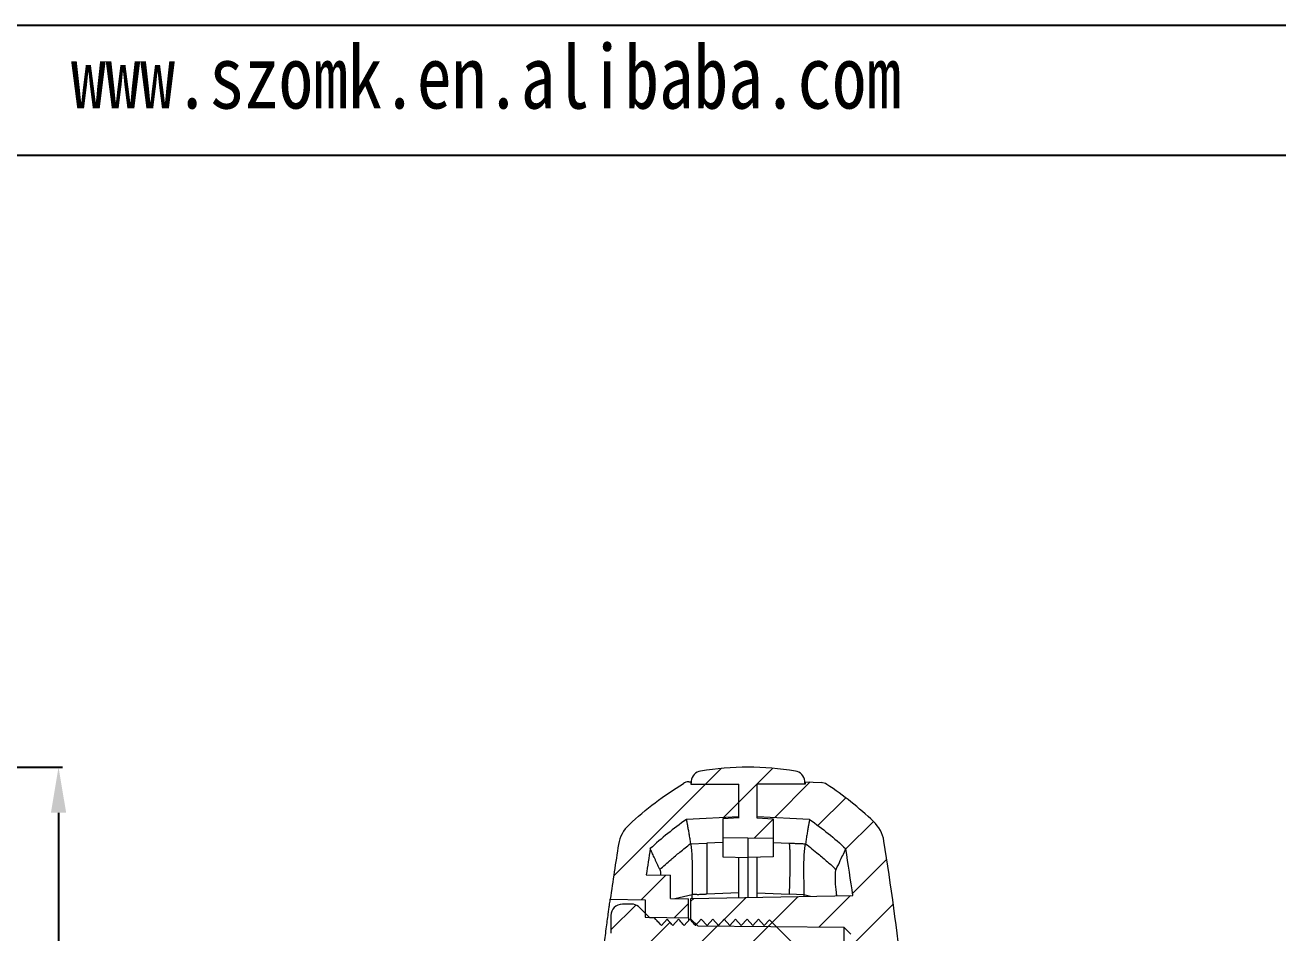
# Model space of a CAD drawing. Header units: inches. Extents: x 1127 to 2406, y 573 to 922.
# Drawn here: x 1300.5 to 1355.4, y 772.2 to 812 of the extents above; entities that cross this region are included whole.
import ezdxf

# ---------------------------------------------------------------- set-up
doc = ezdxf.new("R2010")
doc.units = ezdxf.units.IN
doc.layers.add('文字', color=81, linetype='Continuous')
doc.styles.get("Standard").update_dxf_attribs({"font": 'txt', "bigfont": 'gbcbig.shx'})
doc.styles.add('宋体', font='', dxfattribs={"width": 0.8, "height": 3.5})
doc.styles.get('宋体').set_extended_font_data('SimSun')
doc.dimstyles.new('2.5', dxfattribs={"dimtxt": 2.5, "dimasz": 2, "dimexe": 0.18, "dimexo": 0.0625, "dimgap": 0.09, "dimtad": 0, "dimtih": 1, "dimtoh": 1, "dimzin": 0, "dimdsep": 46, "dimtxsty": 'Standard', "dimcen": 2, "dimadec": 0, "dimazin": 0, "dimtfac": 1, "dimtofl": 0, "dimtmove": 0, "dimatfit": 3, "dimfxl": 1, "dimtolj": 1, "dimtzin": 0, "dimarcsym": 0})
pattern_1 = [(45, (0, -6.05), (-1.122532, 1.122532), [])]

# ---------------------------------------------------------------- blocks, each defined once
blk = doc.blocks.new('*D117')
at = {"color": 0, "lineweight": -2}
for p, q in [((1268.378, 779.47), (1302.181, 779.47)), ((1302.001, 777.47), (1302.001, 744.785)), ((1302.001, 709.42), (1302.001, 742.105)), ((1268.378, 707.42), (1302.181, 707.42))]:
    blk.add_line(p, q, dxfattribs=at)
at = {"color": 0}
for points in [[(1301.668, 777.47), (1302.335, 777.47), (1302.001, 779.47)], [(1301.668, 709.42), (1302.335, 709.42), (1302.001, 707.42)]]:
    blk.add_solid(points, dxfattribs=at)
at = {"layer": 'Defpoints', "color": 0}
for p in [(1268.315, 779.47), (1302.001, 779.47), (1268.315, 707.42)]:
    blk.add_point(p, dxfattribs=at)
at = {"color": 0, "insert": (1302.001, 743.445), "char_height": 2.5, "attachment_point": 5}
blk.add_mtext('\\A1;72.05', dxfattribs=at)

msp = doc.modelspace()

# ---------------------------------------------------------------- hatches: boundary and pattern name
at = {"linetype": 'Continuous', "lineweight": 0}
h = msp.add_hatch(dxfattribs=at)
h.set_pattern_fill('ANSI31', color=4, scale=0.5, style=0)
h.set_pattern_definition(pattern_1)
edge = h.paths.add_edge_path(flags=0)
edge.add_line((1333.285, 777.213), (1332.585, 777.25))
edge.add_line((1332.585, 777.25), (1332.585, 778.72))
edge.add_line((1332.585, 778.72), (1334.686, 778.72))
edge.add_arc((1284.713, 773.453), 50.25, 6.0169, 6.1729)
edge.add_arc((1334.175, 778.802), 0.5, 6.1729, 80.3636)
edge.add_arc((1332.185, 767.083), 12.387, 80.3636, 99.6364)
edge.add_arc((1330.195, 778.802), 0.5, 99.6364, 173.8271)
edge.add_arc((1379.657, 773.453), 50.25, 173.8271, 173.9831)
edge.add_line((1329.683, 778.72), (1331.785, 778.72))
edge.add_line((1331.785, 778.72), (1331.785, 777.25))
edge.add_line((1331.785, 777.25), (1331.085, 777.213))
edge.add_line((1331.085, 777.213), (1331.085, 776.375))
edge.add_line((1331.085, 776.375), (1332.185, 776.356))
edge.add_line((1332.185, 776.356), (1333.285, 776.375))
edge.add_line((1333.285, 776.375), (1333.285, 777.213))
h = msp.add_hatch(dxfattribs=at)
h.set_pattern_fill('ANSI31', color=4, scale=0.5, style=0)
h.set_pattern_definition(pattern_1)
edge = h.paths.add_edge_path(flags=0)
edge.add_arc((1474.685, 752.72), 148.6, 171.02581, 171.47351, ccw=False)
edge.add_spline(control_points=[(1327.904, 775.9), (1328.161, 776.139), (1328.674, 776.582), (1329.218, 776.986), (1329.486, 777.17)], knot_values=[0.116303, 0.116303, 0.116303, 0.116303, 0.514225, 0.883671, 0.883671, 0.883671, 0.883671], weights=[1, 1, 1, 1, 1], degree=3, periodic=0)
edge.add_line((1329.486, 777.17), (1331.785, 777.291))
edge.add_line((1331.785, 777.291), (1331.785, 778.72))
edge.add_line((1331.785, 778.72), (1329.683, 778.72))
edge.add_line((1329.683, 778.72), (1329.683, 778.833))
edge.add_line((1329.683, 778.833), (1329.591, 778.828))
edge.add_arc((1329.617, 778.329), 0.5, 93, 121.5615)
edge.add_spline(control_points=[(1329.355, 778.755), (1329.347, 778.75), (1328.982, 778.525), (1328.279, 778.05), (1327.509, 777.431), (1327.086, 777.051), (1326.978, 776.95)], knot_values=[0.085366, 0.085366, 0.085366, 0.085366, 0.093287, 0.441905, 0.791159, 0.91461, 0.91461, 0.91461, 0.91461], weights=[1, 1, 1, 1, 1, 1, 1], degree=3, periodic=0)
edge.add_arc((1327.997, 775.85), 1.5, 132.8315, 171.039)
edge.add_arc((1474.685, 752.72), 150, 171.03915, 171.96544)
edge.add_line((1326.157, 773.686), (1327.685, 773.659))
edge.add_line((1327.685, 773.659), (1327.685, 772.903))
edge.add_line((1327.685, 772.903), (1329.585, 772.87))
edge.add_line((1329.585, 772.87), (1329.585, 773.706))
edge.add_line((1329.585, 773.706), (1328.785, 773.72))
edge.add_line((1328.785, 773.72), (1328.785, 774.734))
edge.add_line((1328.785, 774.734), (1327.727, 774.752))
h = msp.add_hatch(dxfattribs=at)
h.set_pattern_fill('ANSI31', color=4, scale=0.5, style=0)
h.set_pattern_definition(pattern_1)
edge = h.paths.add_edge_path(flags=0)
edge.add_line((1336.685, 772.156), (1336.685, 771.284))
edge.add_line((1336.685, 771.284), (1336.385, 770.978))
edge.add_line((1336.385, 770.978), (1329.987, 770.923))
edge.add_line((1329.987, 770.923), (1329.685, 770.62))
edge.add_line((1329.685, 770.62), (1329.685, 769.72))
edge.add_line((1329.685, 769.72), (1335.885, 769.612))
edge.add_line((1335.885, 769.612), (1335.885, 723.528))
edge.add_line((1335.885, 723.528), (1329.685, 723.42))
edge.add_line((1329.685, 723.42), (1329.685, 722.52))
edge.add_line((1329.685, 722.52), (1329.987, 722.217))
edge.add_line((1329.987, 722.217), (1336.385, 722.162))
edge.add_line((1336.385, 722.162), (1336.685, 721.856))
edge.add_line((1336.685, 721.856), (1336.685, 720.984))
edge.add_line((1336.685, 720.984), (1336.385, 720.678))
edge.add_line((1336.385, 720.678), (1329.987, 720.623))
edge.add_line((1329.987, 720.623), (1329.685, 720.32))
edge.add_line((1329.685, 720.32), (1329.685, 719.42))
edge.add_line((1329.685, 719.42), (1336.776, 719.296))
edge.add_arc((1189.685, 740.42), 148.6, 351.02609, 351.82761, ccw=False)
edge.add_spline(control_points=[(1336.466, 717.241), (1335.992, 716.799), (1335.445, 716.357), (1334.867, 715.958), (1334.822, 715.928)], knot_values=[0.027006, 0.027006, 0.027006, 0.027006, 0.900421, 0.972968, 0.972968, 0.972968, 0.972968], weights=[1, 1, 1, 1, 1], degree=3, periodic=0)
edge.add_arc((1284.713, 719.687), 50.25, 353.4024, 355.7095, ccw=False)
edge.add_line((1334.63, 713.914), (1336.787, 714.027))
edge.add_arc((1336.76, 714.526), 0.5, 273, 339.4301)
edge.add_arc((1243.052, 749.693), 100.59, 339.43005, 340.85502)
edge.add_arc((1336.661, 717.195), 1.5, 340.855, 351.0205)
edge.add_arc((1189.685, 740.42), 150.3, 351.02056, 353.26251)
edge.add_arc((1338.748, 722.81), 0.2, 353.2625, 447)
edge.add_line((1338.759, 723.01), (1337.585, 723.071))
edge.add_line((1337.585, 723.071), (1337.585, 770.069))
edge.add_line((1337.585, 770.069), (1338.759, 770.13))
edge.add_arc((1338.748, 770.33), 0.2, 273, 366.7375)
edge.add_arc((1189.685, 752.72), 150.3, 6.73749, 9.00035)
edge.add_arc((1336.653, 775.998), 1.5, 9.0004, 46.731)
edge.add_spline(control_points=[(1337.681, 777.091), (1337.05, 777.684), (1336.366, 778.228), (1335.641, 778.71), (1335.636, 778.713)], knot_values=[0.021967, 0.021967, 0.021967, 0.021967, 0.972033, 0.977994, 0.977994, 0.977994, 0.977994], weights=[1, 1, 1, 1, 1], degree=3, periodic=0)
edge.add_arc((1335.36, 778.297), 0.5, 56.3919, 87)
edge.add_line((1335.386, 778.796), (1334.686, 778.833))
edge.add_line((1334.686, 778.833), (1334.686, 778.72))
edge.add_line((1334.686, 778.72), (1332.585, 778.72))
edge.add_line((1332.585, 778.72), (1332.585, 777.291))
edge.add_line((1332.585, 777.291), (1334.883, 777.17))
edge.add_spline(control_points=[(1334.883, 777.17), (1335.441, 776.786), (1335.97, 776.361), (1336.466, 775.899)], knot_values=[0.027947, 0.027947, 0.027947, 0.027947, 0.972057, 0.972057, 0.972057, 0.972057], weights=[1, 1, 1, 1], degree=3, periodic=0)
edge.add_arc((1189.685, 752.72), 148.6, 8.17239, 8.97391, ccw=False)
edge.add_line((1336.776, 773.844), (1329.685, 773.72))
edge.add_line((1329.685, 773.72), (1329.685, 772.82))
edge.add_line((1329.685, 772.82), (1329.987, 772.517))
edge.add_line((1329.987, 772.517), (1336.385, 772.462))
edge.add_line((1336.385, 772.462), (1336.685, 772.156))
h = msp.add_hatch(dxfattribs=at)
h.set_pattern_fill('ANSI31', color=4, scale=0.5, style=0)
h.set_pattern_definition(pattern_1)
edge = h.paths.add_edge_path(flags=0)
edge.add_line((1327.185, 772.198), (1327.185, 771.243))
edge.add_line((1327.185, 771.243), (1326.185, 771.243))
edge.add_line((1326.185, 771.243), (1326.185, 770.47))
edge.add_arc((1326.685, 770.47), 0.5, 180, 270)
edge.add_line((1326.685, 769.97), (1327.085, 769.97))
edge.add_arc((1327.085, 770.47), 0.5, 270, 306.8699)
edge.add_line((1327.385, 770.07), (1327.731, 770.416))
edge.add_line((1327.731, 770.416), (1327.691, 770.416))
edge.add_line((1327.691, 770.416), (1327.892, 770.634))
edge.add_line((1327.892, 770.634), (1328.142, 770.907))
edge.add_line((1328.142, 770.907), (1328.392, 770.634))
edge.add_line((1328.392, 770.634), (1328.642, 770.907))
edge.add_line((1328.642, 770.907), (1328.892, 770.634))
edge.add_line((1328.892, 770.634), (1329.142, 770.907))
edge.add_line((1329.142, 770.907), (1329.392, 770.634))
edge.add_line((1329.392, 770.634), (1329.642, 770.907))
edge.add_line((1329.642, 770.907), (1329.892, 770.634))
edge.add_line((1329.892, 770.634), (1330.142, 770.907))
edge.add_line((1330.142, 770.907), (1330.392, 770.634))
edge.add_line((1330.392, 770.634), (1330.642, 770.907))
edge.add_line((1330.642, 770.907), (1330.892, 770.634))
edge.add_line((1330.892, 770.634), (1331.142, 770.907))
edge.add_line((1331.142, 770.907), (1331.392, 770.634))
edge.add_line((1331.392, 770.634), (1331.642, 770.907))
edge.add_line((1331.642, 770.907), (1331.892, 770.634))
edge.add_line((1331.892, 770.634), (1332.142, 770.907))
edge.add_line((1332.142, 770.907), (1332.392, 770.634))
edge.add_line((1332.392, 770.634), (1332.642, 770.907))
edge.add_line((1332.642, 770.907), (1332.892, 770.634))
edge.add_line((1332.892, 770.634), (1333.142, 770.907))
edge.add_line((1333.142, 770.907), (1333.252, 770.787))
edge.add_line((1333.252, 770.787), (1334.185, 771.72))
edge.add_line((1334.185, 771.72), (1333.121, 772.784))
edge.add_line((1333.121, 772.784), (1332.892, 772.533))
edge.add_line((1332.892, 772.533), (1332.642, 772.806))
edge.add_line((1332.642, 772.806), (1332.392, 772.533))
edge.add_line((1332.392, 772.533), (1332.142, 772.806))
edge.add_line((1332.142, 772.806), (1331.892, 772.533))
edge.add_line((1331.892, 772.533), (1331.642, 772.806))
edge.add_line((1331.642, 772.806), (1331.392, 772.533))
edge.add_line((1331.392, 772.533), (1331.142, 772.806))
edge.add_line((1331.142, 772.806), (1330.892, 772.533))
edge.add_line((1330.892, 772.533), (1330.642, 772.806))
edge.add_line((1330.642, 772.806), (1330.392, 772.533))
edge.add_line((1330.392, 772.533), (1330.142, 772.806))
edge.add_line((1330.142, 772.806), (1329.892, 772.533))
edge.add_line((1329.892, 772.533), (1329.642, 772.806))
edge.add_line((1329.642, 772.806), (1329.392, 772.533))
edge.add_line((1329.392, 772.533), (1329.142, 772.806))
edge.add_line((1329.142, 772.806), (1328.892, 772.533))
edge.add_line((1328.892, 772.533), (1328.642, 772.806))
edge.add_line((1328.642, 772.806), (1328.392, 772.533))
edge.add_line((1328.392, 772.533), (1328.142, 772.806))
edge.add_line((1328.142, 772.806), (1328.083, 772.87))
edge.add_line((1328.083, 772.87), (1327.885, 772.87))
edge.add_line((1327.885, 772.87), (1327.385, 773.37))
edge.add_arc((1327.085, 772.97), 0.5, 53.1301, 90)
edge.add_line((1327.085, 773.47), (1326.685, 773.47))
edge.add_arc((1326.685, 772.97), 0.5, 90, 180)
edge.add_line((1326.185, 772.97), (1326.185, 772.198))
edge.add_line((1326.185, 772.198), (1327.185, 772.198))

# ---------------------------------------------------------------- linework, layer by layer
for p, q in [((1127.067, 811.959), (1465.086, 811.959)), ((1135.814, 806.269), (1459.395, 806.269))]:
    msp.add_line(p, q)
at = {"color": 7, "linetype": 'Continuous', "lineweight": 15}
for p, q in [((1329.591, 778.828), (1329.683, 778.833)), ((1329.683, 778.833), (1329.683, 778.72)), ((1329.683, 778.72), (1331.785, 778.72)), ((1331.785, 777.291), (1331.785, 778.72)), ((1331.785, 777.25), (1331.785, 778.72)), ((1332.585, 777.291), (1332.585, 778.72)), ((1334.686, 778.72), (1332.585, 778.72)), ((1332.585, 777.25), (1332.585, 778.72)), ((1334.686, 778.833), (1334.686, 778.72)), ((1334.686, 778.833), (1335.386, 778.796)), ((1331.785, 777.291), (1329.486, 777.17)), ((1331.785, 777.25), (1331.085, 777.213)), ((1331.785, 777.237), (1331.785, 777.291)), ((1334.883, 777.17), (1332.585, 777.291)), ((1332.585, 777.237), (1332.585, 777.291)), ((1332.585, 777.25), (1333.285, 777.213)), ((1331.085, 777.213), (1331.085, 776.375)), ((1333.285, 777.213), (1333.285, 776.375)), ((1329.671, 776.11), (1330.385, 776.145)), ((1332.185, 776.356), (1331.085, 776.375)), ((1332.185, 776.356), (1333.285, 776.375)), ((1332.185, 776.356), (1332.185, 775.516)), ((1331.085, 775.539), (1332.185, 775.516)), ((1333.285, 775.539), (1332.185, 775.516)), ((1332.185, 775.516), (1332.185, 773.764)), ((1327.727, 774.752), (1328.785, 774.734)), ((1328.785, 773.72), (1328.785, 774.734)), ((1331.785, 773.966), (1330.385, 773.903)), ((1331.785, 773.757), (1331.785, 773.966)), ((1332.585, 773.967), (1333.985, 773.903)), ((1332.585, 773.771), (1332.585, 773.967)), ((1326.157, 773.686), (1327.685, 773.659)), ((1327.085, 773.47), (1326.685, 773.47)), ((1327.685, 773.659), (1327.685, 772.903)), ((1328.785, 773.72), (1329.585, 773.706)), ((1329.585, 772.87), (1329.585, 773.706)), ((1329.685, 773.72), (1336.776, 773.844)), ((1329.685, 772.82), (1329.685, 773.72)), ((1329.736, 773.721), (1329.739, 773.899)), ((1334.631, 773.875), (1333.985, 773.903)), ((1334.631, 773.875), (1334.632, 773.806)), ((1326.185, 772.97), (1326.185, 772.198)), ((1327.885, 772.87), (1327.385, 773.37)), ((1327.685, 772.903), (1329.585, 772.87)), ((1328.083, 772.87), (1327.885, 772.87)), ((1328.083, 772.87), (1328.142, 772.806)), ((1328.083, 772.87), (1328.089, 772.858)), ((1328.148, 772.803), (1328.089, 772.867)), ((1328.142, 772.806), (1328.392, 772.533)), ((1328.392, 772.533), (1328.642, 772.806)), ((1328.642, 772.806), (1328.892, 772.533)), ((1328.648, 772.794), (1328.642, 772.806)), ((1328.892, 772.533), (1329.142, 772.806)), ((1329.142, 772.806), (1329.392, 772.533)), ((1329.148, 772.794), (1329.142, 772.806)), ((1329.392, 772.533), (1329.642, 772.806)), ((1329.642, 772.806), (1329.892, 772.533)), ((1329.648, 772.794), (1329.642, 772.806)), ((1329.685, 772.82), (1329.987, 772.517)), ((1329.685, 772.767), (1329.685, 772.82)), ((1329.892, 772.533), (1330.142, 772.806)), ((1329.987, 772.517), (1336.385, 772.462)), ((1330.142, 772.806), (1330.392, 772.533)), ((1330.392, 772.533), (1330.642, 772.806)), ((1330.642, 772.806), (1330.892, 772.533)), ((1330.892, 772.533), (1331.142, 772.806)), ((1331.142, 772.806), (1331.392, 772.533)), ((1331.392, 772.533), (1331.642, 772.806)), ((1331.642, 772.806), (1331.892, 772.533)), ((1331.892, 772.533), (1332.142, 772.806)), ((1332.142, 772.806), (1332.392, 772.533)), ((1332.392, 772.533), (1332.642, 772.806)), ((1332.642, 772.806), (1332.892, 772.533)), ((1332.892, 772.533), (1333.121, 772.784)), ((1334.185, 771.72), (1333.121, 772.784)), ((1336.385, 772.462), (1336.685, 772.156)), ((1336.385, 772.462), (1336.385, 770.978))]:
    msp.add_line(p, q, dxfattribs=at)
at = {"color": 8, "linetype": 'Continuous', "lineweight": 15}
for p, q in [((1331.085, 776.175), (1330.385, 776.145)), ((1333.285, 776.175), (1333.985, 776.145)), ((1328.981, 773.717), (1329.739, 773.899)), ((1334.915, 773.811), (1334.631, 773.875)), ((1328.148, 772.794), (1328.142, 772.806))]:
    msp.add_line(p, q, dxfattribs=at)
at = {"color": 7, "linetype": 'Continuous', "lineweight": 15}
for centre, radius, start, end in [((1332.185, 767.083), 12.387, 80.3636, 99.6364), ((1330.195, 778.802), 0.5, 99.6364, 173.8271), ((1334.175, 778.802), 0.5, 6.1729, 80.3636), ((1329.617, 778.329), 0.5, 93, 121.5615), ((1379.657, 773.453), 50.25, 173.8271, 173.9831), ((1284.713, 773.453), 50.25, 6.0169, 6.1729), ((1335.36, 778.297), 0.5, 56.3919, 87), ((1327.997, 775.85), 1.5, 132.8315, 171.039), ((1336.653, 775.998), 1.5, 9.0004, 46.731), ((1189.685, 752.72), 150.3, 6.73749, 9.00035), ((1474.685, 752.72), 150, 171.03915, 171.96544), ((1474.685, 752.72), 148.6, 171.02581, 171.47351), ((1189.685, 752.72), 148.6, 8.17239, 8.97391), ((1326.685, 772.97), 0.5, 90, 180), ((1327.085, 772.97), 0.5, 53.1301, 90)]:
    msp.add_arc(centre, radius, start, end, dxfattribs=at)
for points in [[(1326.978, 776.95), (1327.708, 777.628), (1328.506, 778.233), (1329.355, 778.755)], [(1337.681, 777.091), (1337.046, 777.688), (1336.362, 778.231), (1335.636, 778.713)], [(1329.486, 777.17), (1328.929, 776.787), (1328.399, 776.361), (1327.904, 775.9)], [(1334.883, 777.17), (1335.441, 776.786), (1335.97, 776.361), (1336.466, 775.899)], [(1331.085, 776.375), (1331.085, 776.375), (1331.085, 776.095), (1331.085, 775.539)], [(1329.668, 776.124), (1329.669, 776.119), (1329.67, 776.115), (1329.671, 776.11)], [(1334.699, 776.112), (1334.7, 776.114), (1334.701, 776.116), (1334.701, 776.118)]]:
    msp.add_open_spline(points, degree=3, dxfattribs=at)
for points, knots in [([(1329.486, 777.17), (1329.486, 777.169), (1329.486, 777.167), (1329.489, 777.153), (1329.493, 777.133), (1329.498, 777.106), (1329.504, 777.076), (1329.51, 777.044), (1329.517, 777.01), (1329.523, 776.976), (1329.529, 776.942), (1329.543, 776.873), (1329.564, 776.752), (1329.598, 776.559), (1329.632, 776.352), (1329.656, 776.198), (1329.668, 776.124)], [0, 0, 0, 0, 0.068792, 0.133368, 0.193742, 0.249923, 0.301916, 0.349726, 0.393355, 0.432802, 0.468067, 0.499147, 0.640074, 0.770552, 0.890552, 1, 1, 1, 1]), ([(1334.883, 777.17), (1334.883, 777.169), (1334.882, 777.167), (1334.879, 777.152), (1334.875, 777.129), (1334.869, 777.1), (1334.862, 777.066), (1334.855, 777.029), (1334.847, 776.99), (1334.84, 776.95), (1334.826, 776.874), (1334.804, 776.75), (1334.771, 776.557), (1334.737, 776.349), (1334.713, 776.193), (1334.701, 776.118)], [0, 0, 0, 0, 0.071249, 0.138563, 0.201938, 0.26137, 0.316855, 0.368391, 0.415974, 0.459604, 0.499277, 0.639765, 0.770033, 0.890098, 1, 1, 1, 1]), ([(1330.385, 776.145), (1330.385, 776.134), (1330.385, 776.111), (1330.385, 776.066), (1330.385, 776.011), (1330.385, 775.946), (1330.385, 775.872), (1330.385, 775.788), (1330.385, 775.697), (1330.384, 775.598), (1330.384, 775.491), (1330.384, 775.353), (1330.384, 775.176), (1330.384, 774.951), (1330.385, 774.707), (1330.385, 774.448), (1330.385, 774.179), (1330.385, 773.995), (1330.385, 773.903)], [0, 0, 0, 0, 0.048934, 0.09825, 0.14785, 0.197632, 0.247492, 0.297324, 0.347022, 0.396484, 0.445607, 0.494295, 0.575804, 0.659122, 0.74375, 0.829149, 0.914755, 1, 1, 1, 1]), ([(1333.285, 776.375), (1333.285, 776.374), (1333.285, 776.372), (1333.285, 776.357), (1333.285, 776.332), (1333.285, 776.297), (1333.285, 776.253), (1333.285, 776.199), (1333.285, 776.134), (1333.285, 776.06), (1333.285, 775.976), (1333.285, 775.882), (1333.285, 775.778), (1333.285, 775.665), (1333.285, 775.581), (1333.285, 775.539)], [0, 0, 0, 0, 0.077069, 0.154065, 0.231001, 0.307891, 0.384748, 0.461585, 0.538415, 0.615252, 0.692109, 0.768999, 0.845935, 0.922931, 1, 1, 1, 1]), ([(1333.985, 776.145), (1334.044, 776.142), (1334.163, 776.136), (1334.342, 776.128), (1334.521, 776.121), (1334.64, 776.115), (1334.699, 776.112)], [0, 0, 0, 0, 0.248442, 0.499988, 0.751548, 1, 1, 1, 1]), ([(1333.985, 776.145), (1333.987, 776.135), (1333.991, 776.113), (1333.996, 776.07), (1334, 776.019), (1334.004, 775.959), (1334.008, 775.892), (1334.011, 775.818), (1334.013, 775.737), (1334.015, 775.651), (1334.016, 775.559), (1334.017, 775.463), (1334.017, 775.335), (1334.017, 775.166), (1334.014, 774.947), (1334.01, 774.707), (1334.003, 774.451), (1333.995, 774.181), (1333.988, 773.996), (1333.985, 773.903)], [0, 0, 0, 0, 0.0470479, 0.0940796, 0.1409901, 0.1876755, 0.2340334, 0.2799648, 0.3253745, 0.3701729, 0.414276, 0.4576066, 0.5000945, 0.578606, 0.6597491, 0.7430384, 0.8279193, 0.9137853, 1, 1, 1, 1]), ([(1328.327, 774.987), (1328.308, 775.028), (1328.267, 775.113), (1328.21, 775.235), (1328.154, 775.356), (1328.1, 775.473), (1328.05, 775.583), (1327.998, 775.698), (1327.953, 775.796), (1327.922, 775.863), (1327.906, 775.895), (1327.905, 775.899), (1327.904, 775.9)], [0, 0, 0, 0, 0.0703135, 0.1464506, 0.228357, 0.3159696, 0.4092689, 0.5082736, 0.6592469, 0.7914547, 0.9050308, 1, 1, 1, 1]), ([(1328.326, 774.988), (1328.406, 775.06), (1328.567, 775.205), (1328.856, 775.459), (1329.143, 775.703), (1329.429, 775.936), (1329.587, 776.061), (1329.668, 776.124)], [0, 0, 0, 0, 0.188598, 0.377414, 0.662933, 0.829093, 1, 1, 1, 1]), ([(1329.671, 776.11), (1329.674, 776.1), (1329.679, 776.079), (1329.687, 776.039), (1329.694, 775.992), (1329.7, 775.94), (1329.707, 775.883), (1329.717, 775.776), (1329.727, 775.594), (1329.737, 775.292), (1329.74, 774.99), (1329.74, 774.713), (1329.739, 774.502), (1329.739, 774.294), (1329.74, 774.095), (1329.739, 773.963), (1329.739, 773.899)], [0, 0, 0, 0, 0.0452314, 0.0899209, 0.1338153, 0.1766563, 0.2181875, 0.2581646, 0.3886756, 0.5167636, 0.6634512, 0.7355395, 0.8101171, 0.8763629, 0.9395232, 1, 1, 1, 1]), ([(1334.699, 776.112), (1334.696, 776.101), (1334.688, 776.079), (1334.678, 776.034), (1334.668, 775.982), (1334.66, 775.923), (1334.652, 775.857), (1334.644, 775.786), (1334.638, 775.711), (1334.633, 775.632), (1334.625, 775.485), (1334.619, 775.244), (1334.617, 774.943), (1334.62, 774.676), (1334.623, 774.449), (1334.627, 774.178), (1334.63, 773.98), (1334.631, 773.875)], [0, 0, 0, 0, 0.049982, 0.098747, 0.146298, 0.192635, 0.237762, 0.281681, 0.324395, 0.365908, 0.406222, 0.539386, 0.67717, 0.741293, 0.816471, 0.902707, 1, 1, 1, 1]), ([(1334.701, 776.118), (1334.796, 776.044), (1334.986, 775.895), (1335.307, 775.631), (1335.662, 775.33), (1335.915, 775.103), (1336.041, 774.99)], [0, 0, 0, 0, 0.203094, 0.40589, 0.704841, 1, 1, 1, 1]), ([(1336.041, 774.989), (1336.183, 775.286), (1336.289, 775.513), (1336.431, 775.819), (1336.466, 775.898), (1336.466, 775.899)], [0, 0, 0, 0, 0.5, 0.5, 1, 1, 1, 1]), ([(1331.785, 773.966), (1331.785, 774.1), (1331.785, 774.366), (1331.785, 774.75), (1331.785, 775.106), (1331.785, 775.369), (1331.785, 775.492), (1331.785, 775.525)], [0, 0, 0, 0, 0.227935, 0.453813, 0.686569, 0.917672, 1, 1, 1, 1]), ([(1332.585, 773.967), (1332.585, 774.101), (1332.585, 774.37), (1332.585, 774.754), (1332.585, 775.109), (1332.585, 775.369), (1332.585, 775.492), (1332.585, 775.525)], [0, 0, 0, 0, 0.22935, 0.458865, 0.687883, 0.917064, 1, 1, 1, 1]), ([(1328.327, 774.988), (1328.337, 774.959), (1328.354, 774.912), (1328.356, 774.789), (1328.357, 774.741)], [0, 0, 0, 0, 0.617694, 1, 1, 1, 1]), ([(1336.072, 773.832), (1336.066, 773.883), (1336.037, 774.11), (1336.012, 774.459), (1336.005, 774.802), (1336.023, 774.946), (1336.038, 774.984), (1336.041, 774.99)], [0, 0, 0, 0, 0.0876, 0.383258, 0.662478, 0.940662, 1, 1, 1, 1]), ([(1325.654, 769.746), (1325.654, 769.747), (1325.655, 769.748), (1325.656, 769.763), (1325.659, 769.787), (1325.663, 769.82), (1325.668, 769.863), (1325.674, 769.915), (1325.681, 769.977), (1325.689, 770.048), (1325.699, 770.129), (1325.709, 770.22), (1325.727, 770.375), (1325.756, 770.613), (1325.797, 770.955), (1325.843, 771.327), (1325.892, 771.716), (1325.943, 772.106), (1325.992, 772.477), (1326.037, 772.819), (1326.076, 773.1), (1326.106, 773.323), (1326.129, 773.486), (1326.145, 773.602), (1326.156, 773.673), (1326.157, 773.681), (1326.157, 773.686)], [0, 0, 0, 0, 0.023592, 0.046623, 0.069204, 0.091452, 0.113489, 0.135443, 0.15744, 0.179609, 0.202073, 0.224951, 0.248356, 0.311624, 0.373948, 0.436744, 0.500008, 0.563293, 0.626167, 0.688578, 0.751976, 0.802754, 0.851625, 0.899896, 0.948923, 1, 1, 1, 1]), ([(1330.385, 773.903), (1330.358, 773.902), (1330.304, 773.9), (1330.223, 773.897), (1330.142, 773.893), (1330.035, 773.883), (1329.927, 773.884), (1329.833, 773.896), (1329.779, 773.9), (1329.752, 773.899), (1329.739, 773.899)], [0, 0, 0, 0, 0.124855, 0.249762, 0.374835, 0.500019, 0.749364, 0.87464, 0.937242, 1, 1, 1, 1]), ([(1329.585, 772.87), (1329.585, 772.864), (1329.585, 772.857), (1329.585, 772.757), (1329.585, 772.744)], [0, 0, 0, 0, 0.866199, 1, 1, 1, 1]), ([(1328.394, 772.535), (1328.354, 772.579), (1328.272, 772.668), (1328.19, 772.757), (1328.148, 772.802)], [0, 0, 0, 0, 0.485044, 1, 1, 1, 1]), ([(1328.894, 772.535), (1328.854, 772.579), (1328.772, 772.668), (1328.69, 772.757), (1328.648, 772.802)], [0, 0, 0, 0, 0.485044, 1, 1, 1, 1]), ([(1329.394, 772.535), (1329.354, 772.579), (1329.272, 772.668), (1329.19, 772.757), (1329.148, 772.802)], [0, 0, 0, 0, 0.485044, 1, 1, 1, 1]), ([(1329.894, 772.535), (1329.854, 772.579), (1329.772, 772.668), (1329.69, 772.757), (1329.648, 772.802)], [0, 0, 0, 0, 0.485044, 1, 1, 1, 1])]:
    msp.add_open_spline(points, degree=3, knots=knots, dxfattribs=at)

# ---------------------------------------------------------------- texts
at = {"layer": '文字', "color": 0, "insert": (1302.551, 811.088), "char_height": 2.78204, "width": 48.8778, "attachment_point": 1, "style": '宋体'}
msp.add_mtext('www.szomk.en.alibaba.com', dxfattribs=at)

# ---------------------------------------------------------------- dimensions: what is measured, and where the dimension line sits
dim = msp.add_linear_dim(base=(1302.001, 779.47), p1=(1268.315, 707.42), p2=(1268.315, 779.47), angle=90, dimstyle='2.5')
dim.commit()
dim.dimension.update_dxf_attribs({"geometry": '*D117', "text_midpoint": (1302.001, 743.445)})

doc.saveas('drawing.dxf')
